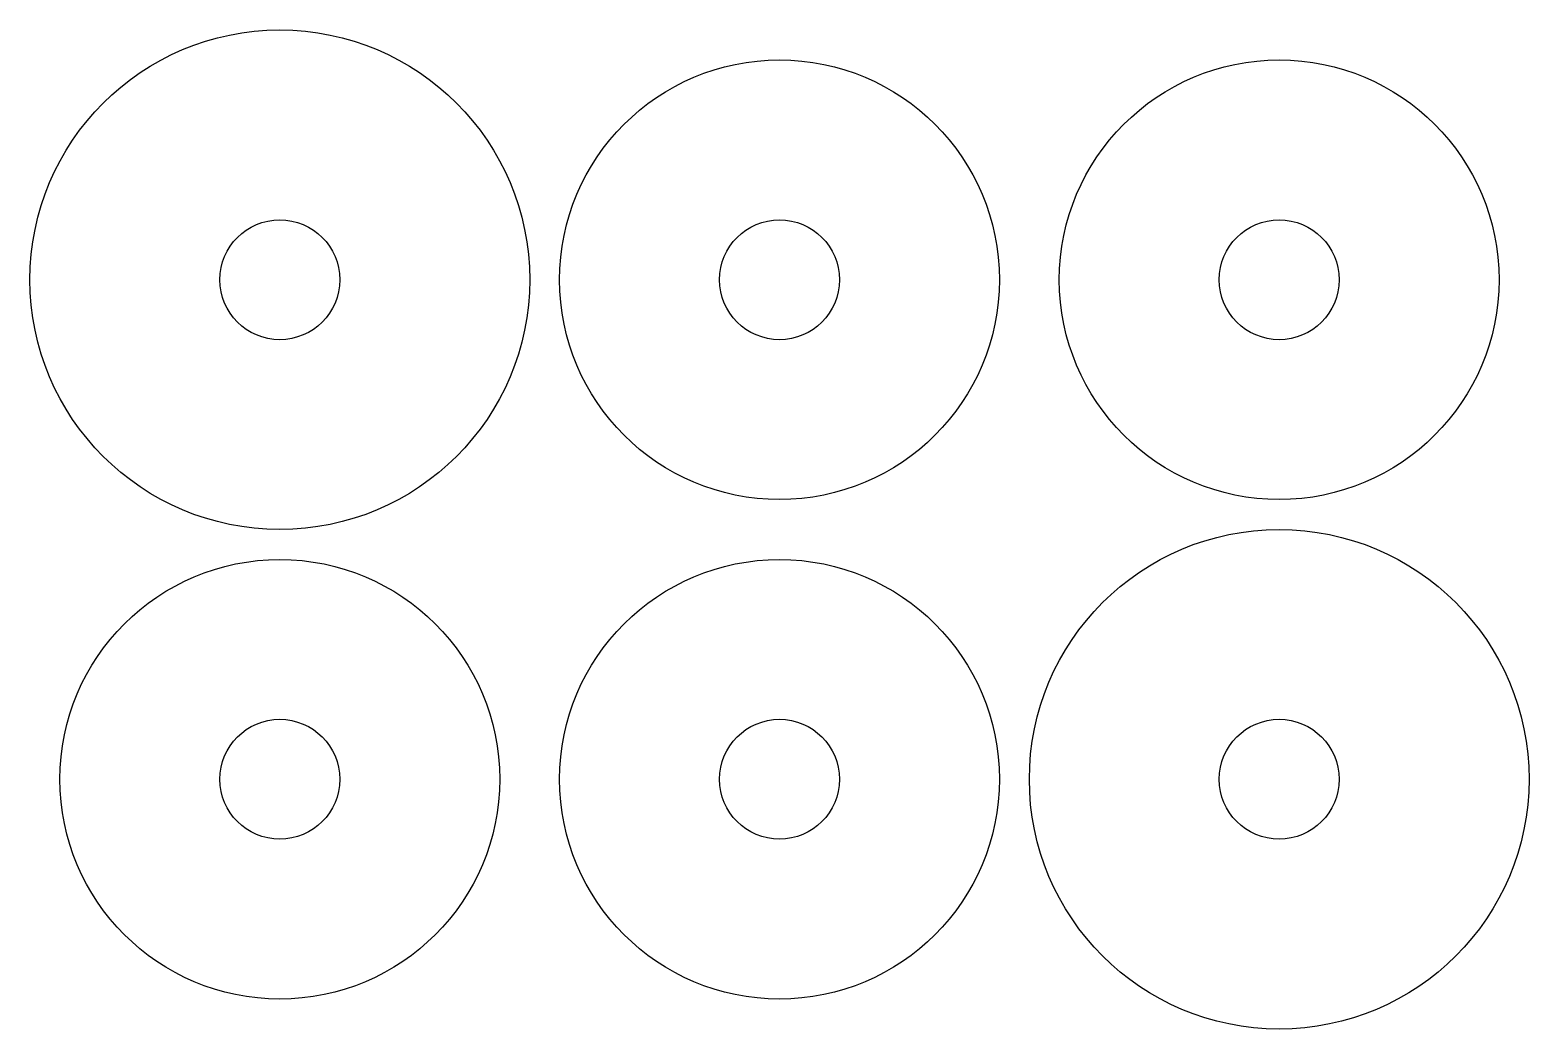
# Model space of a CAD drawing. Header units: millimetres. Extents: x 1284.5 to 1359.5, y 3011.7 to 3061.7.
import ezdxf

# ---------------------------------------------------------------- set-up
doc = ezdxf.new("R2010")
doc.units = ezdxf.units.MM
doc.layers.add('exterior', color=6, linetype='Continuous')
doc.layers.add('interior', color=4, linetype='Continuous')

msp = doc.modelspace()

# ---------------------------------------------------------------- linework, layer by layer
at = {"layer": 'exterior'}
for centre, radius in [((1297.022, 3049.238), 12.5), ((1322.022, 3049.238), 11), ((1347.022, 3049.238), 11), ((1347.022, 3024.238), 12.5), ((1297.022, 3024.238), 11), ((1322.022, 3024.238), 11)]:
    msp.add_circle(centre, radius, dxfattribs=at)
at = {"layer": 'interior'}
for centre in [(1297.022, 3049.238), (1322.022, 3049.238), (1347.022, 3049.238), (1297.022, 3024.238), (1322.022, 3024.238), (1347.022, 3024.238)]:
    msp.add_circle(centre, 3, dxfattribs=at)

doc.saveas('drawing.dxf')
